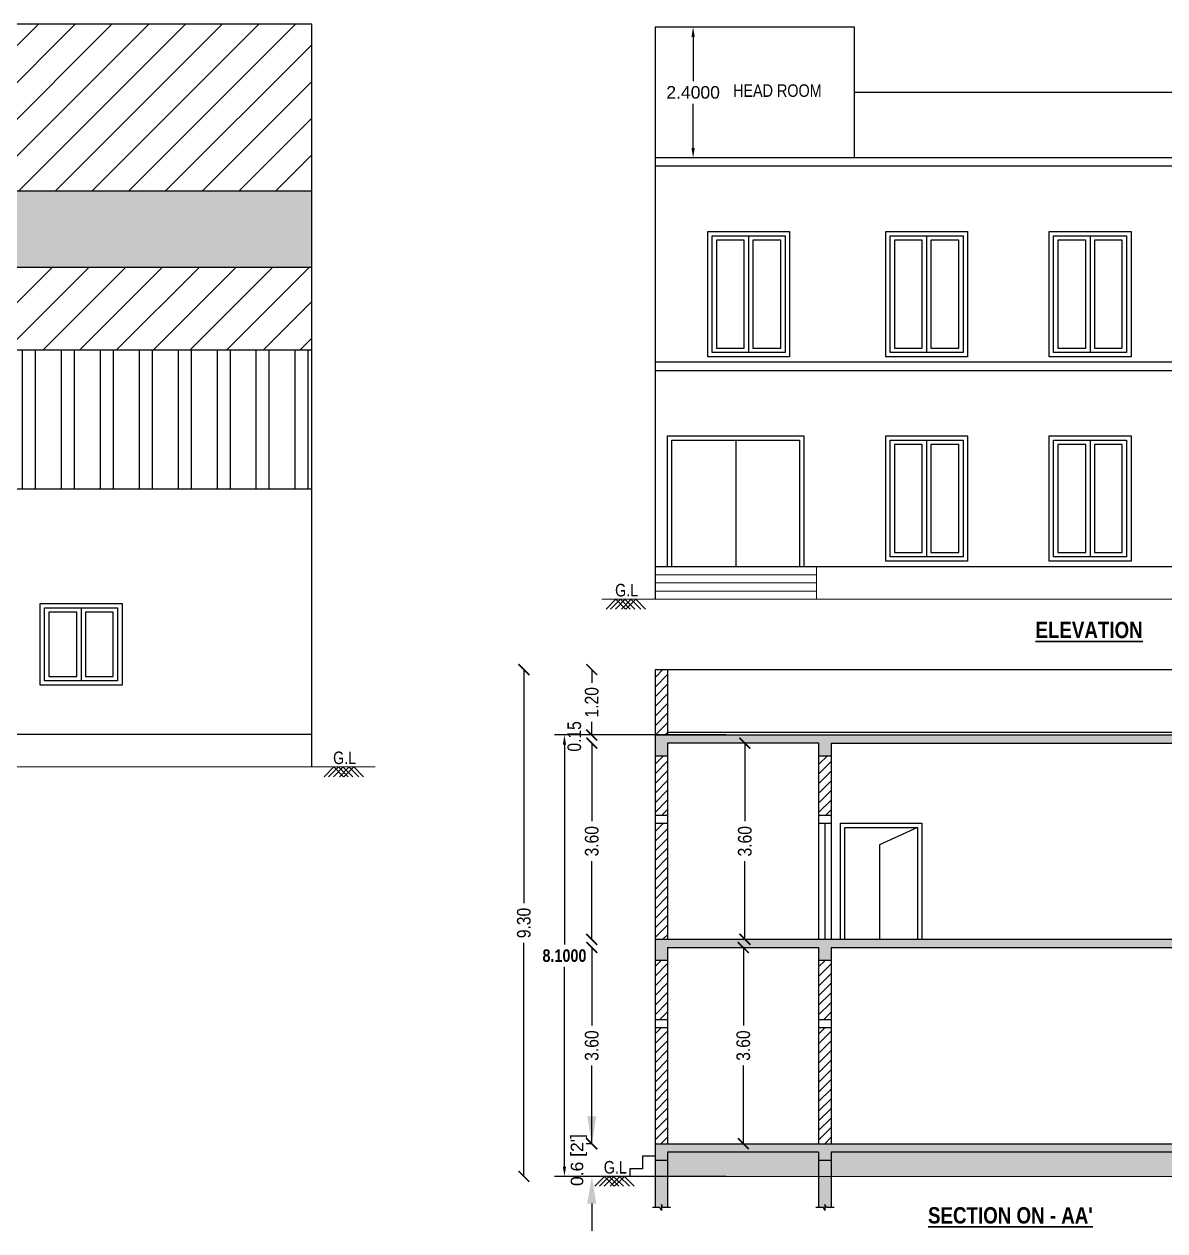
# Model space of a CAD drawing. Header units: metres. Extents: x -488 to 4759, y 38 to 2071.
# Drawn here: x 3002.61 to 3023.53, y 112 to 134.14 of the extents above; entities that cross this region are included whole.
import ezdxf

# ---------------------------------------------------------------- set-up
doc = ezdxf.new("R2010")
doc.units = ezdxf.units.M
doc.header["$MEASUREMENT"] = 0
doc.linetypes.add('DOT2', pattern=[0.125, 0, -0.125])
doc.layers.add('0 @ 1', color=7, linetype='Continuous')
doc.styles.add('2', font='swissc.ttf', dxfattribs={"height": 0.23})
doc.styles.add('CODE', font='swissc.ttf', dxfattribs={"height": 0.25})
doc.styles.get("Standard").update_dxf_attribs({"font": 'arial.ttf', "height": 0.23})
doc.dimstyles.new('OUTER', dxfattribs={"dimscale": 0, "dimtxt": 0.3, "dimasz": 0.18, "dimexe": 0.18, "dimexo": 0.0625, "dimgap": 0.09, "dimtad": 0, "dimzin": 0, "dimdsep": 46, "dimtxsty": 'CODE', "dimcen": 0.09, "dimse1": 1, "dimse2": 1, "dimclrd": 8, "dimclrt": 1, "dimadec": 0, "dimazin": 0, "dimtfac": 1, "dimtofl": 0, "dimtmove": 0, "dimatfit": 3, "dimfxl": 0, "dimtolj": 1, "dimtzin": 0, "dimarcsym": 0})
doc.dimstyles.new('STANDARD$0', dxfattribs={"dimtxt": 0.23, "dimasz": 3, "dimexe": 3, "dimexo": 1, "dimgap": 1.5, "dimtad": 1, "dimdec": 1, "dimzin": 1, "dimdsep": 46, "dimlunit": 4, "dimtxsty": 'Standard', "dimblk": 'OBLIQUE', "dimcen": 0.09375, "dimdle": 1, "dimclrd": 8, "dimclre": 8, "dimclrt": 7, "dimadec": 1, "dimazin": 0, "dimtfac": 1, "dimtdec": 1, "dimtix": 1, "dimtmove": 2, "dimatfit": 3, "dimldrblk": 'ARCHTICK', "dimfxl": 0, "dimfrac": 2, "dimtolj": 1, "dimtzin": 0, "dimarcsym": 0})
pattern_1 = [(50, (-12768.91424, -2091.20928), (0.2151780548, -0.0188256405), [0.0225, -0.2475]), (355, (-12768.91424, -2091.20928), (-0.0416254, 0.22565764), [0.018, -0.198]), (100.4514445, (-12768.8963, -2091.21085), (0.173552654, 0.2068319973), [0.0191220576, -0.2103426336]), (46.1842, (-12768.91424, -2091.14928), (0.320172399, -0.0496557842), [0.03375, -0.37125]), (96.6356355, (-12768.88755, -2091.15342), (0.280398584, 0.29223558), [0.0286831026, -0.315514128]), (351.184164, (-12768.91424, -2091.1493), (0.2803985835, 0.29223558), [0.027, -0.297]), (21, (-12768.88424, -2091.16428), (0.1790721156, -0.1207856672), [0.0225, -0.2475]), (326, (-12768.88424, -2091.16428), (0.0729945996, 0.2175450135), [0.018, -0.198]), (71.4514447, (-12768.86931, -2091.17435), (0.252066713, 0.0967593458), [0.019122057, -0.2103426336]), (37.5, (-12768.914235, -2091.209284), (0.0036479566, 0.09986815615), [0, -0.1956, 0, -0.201, 0, -0.19875]), (7.5, (-12768.91424, -2091.20928), (0.0789208612, 0.1183235136), [0, -0.1146, 0, -0.1911, 0, -0.07575]), (327.5, (-12768.981135, -2091.209284), (0.16014673085, -0.00676646152), [0, -0.075, 0, -0.234, 0, -0.3105]), (317.5, (-12769.01114, -2091.20928), (0.1749558508, 0.0300314947), [0, -0.0975, 0, -0.1554, 0, -0.2205])]
pattern_2 = [(50, (-12988.37357, -2128.3479), (0.2151780548, -0.0188256405), [0.0225, -0.2475]), (355, (-12988.37357, -2128.3479), (-0.0416254, 0.22565764), [0.018, -0.198]), (100.4514445, (-12988.35564, -2128.34947), (0.173552654, 0.2068319973), [0.0191220576, -0.2103426336]), (46.1842, (-12988.37357, -2128.2879), (0.320172399, -0.0496557842), [0.03375, -0.37125]), (96.6356355, (-12988.3469, -2128.29204), (0.280398584, 0.29223558), [0.0286831026, -0.315514128]), (351.184164, (-12988.37357, -2128.2879), (0.2803985835, 0.29223558), [0.027, -0.297]), (21, (-12988.34357, -2128.3029), (0.1790721156, -0.1207856672), [0.0225, -0.2475]), (326, (-12988.34357, -2128.3029), (0.0729945996, 0.2175450135), [0.018, -0.198]), (71.4514447, (-12988.32865, -2128.31297), (0.252066713, 0.0967593458), [0.019122057, -0.2103426336]), (37.5, (-12988.37357, -2128.3479), (0.0036479566, 0.09986815615), [0, -0.1956, 0, -0.201, 0, -0.19875]), (7.5, (-12988.37357, -2128.3479), (0.0789208612, 0.1183235136), [0, -0.1146, 0, -0.1911, 0, -0.07575]), (327.5, (-12988.44047, -2128.3479), (0.16014673085, -0.00676646152), [0, -0.075, 0, -0.234, 0, -0.3105]), (317.5, (-12988.47047, -2128.3479), (0.1749558508, 0.0300314947), [0, -0.0975, 0, -0.1554, 0, -0.2205])]

# ---------------------------------------------------------------- blocks, each defined once
blk = doc.blocks.new('_ArchTick')
at = {"const_width": 0.15}
blk.add_lwpolyline([(-0.5, -0.5), (0.5, 0.5)], dxfattribs=at)
blk = doc.blocks.new('*D332')
at = {"color": 0, "lineweight": -2}
for p, q in [((3013.02, 117.198), (3013.02, 115.764)), ((3013.02, 113.598), (3013.02, 115.033))]:
    blk.add_line(p, q, dxfattribs=at)
at = {"layer": 'Defpoints', "color": 0, "lineweight": -2}
for p in [(3013.02, 117.198), (3014.411, 117.198), (3014.181, 113.598)]:
    blk.add_point(p, dxfattribs=at)
at = {"color": 0, "lineweight": -2, "xscale": 0.2, "yscale": 0.2, "zscale": 0.2}
for p, rotation in [((3013.02, 117.198), 90), ((3013.02, 113.598), 270)]:
    blk.add_blockref('_ArchTick', p, dxfattribs=dict(at, rotation=rotation))
at = {"color": 0, "lineweight": -2, "insert": (3013.02, 115.398), "char_height": 0.25, "attachment_point": 5, "rotation": 90, "style": 'CODE'}
blk.add_mtext('\\A1;3.60', dxfattribs=at)
blk = doc.blocks.new('*D198')
at = {"color": 4, "lineweight": -2, "ltscale": 400}
for p, q in [((3013.02, 114.098), (3013.02, 114.598)), ((3013.02, 112.498), (3013.02, 111.998))]:
    blk.add_line(p, q, dxfattribs=at)
at = {"color": 0, "linetype": 'DOT2', "lineweight": -2, "ltscale": 400}
for p, q in [((3013.02, 113.598), (3012.84, 113.598)), ((3013.02, 112.998), (3012.84, 112.998))]:
    blk.add_line(p, q, dxfattribs=at)
at = {"color": 4, "lineweight": -2, "ltscale": 400}
for points in [[(3012.937, 114.098), (3013.103, 114.098), (3013.02, 113.598)], [(3012.937, 112.498), (3013.103, 112.498), (3013.02, 112.998)]]:
    blk.add_solid(points, dxfattribs=at)
at = {"layer": 'Defpoints', "color": 0, "lineweight": -2, "ltscale": 400}
for p in [(3014.314, 113.598), (3013.02, 112.998), (3014.314, 112.998)]:
    blk.add_point(p, dxfattribs=at)
at = {"color": 1, "lineweight": 0, "ltscale": 400, "insert": (3012.783, 113.298), "char_height": 0.23, "attachment_point": 5, "rotation": 90}
blk.add_mtext("0.6 [2']", dxfattribs=at)
blk = doc.blocks.new('*D236')
at = {"color": 0, "lineweight": -2}
for p, q in [((3013.02, 120.948), (3013.02, 119.514)), ((3013.02, 117.348), (3013.02, 118.783))]:
    blk.add_line(p, q, dxfattribs=at)
at = {"layer": 'Defpoints', "color": 0, "lineweight": -2}
for p in [(3015.421, 120.948), (3013.02, 117.348), (3015.421, 117.348)]:
    blk.add_point(p, dxfattribs=at)
at = {"color": 0, "lineweight": -2, "xscale": 0.2, "yscale": 0.2, "zscale": 0.2}
for p, rotation in [((3013.02, 120.948), 90), ((3013.02, 117.348), 270)]:
    blk.add_blockref('_ArchTick', p, dxfattribs=dict(at, rotation=rotation))
at = {"color": 0, "lineweight": -2, "insert": (3013.02, 119.148), "char_height": 0.25, "attachment_point": 5, "rotation": 90, "style": 'CODE'}
blk.add_mtext('\\A1;3.60', dxfattribs=at)
blk = doc.blocks.new('*D235')
at = {"color": 0, "lineweight": -2}
for p, q in [((3013.02, 121.098), (3013.02, 121.298)), ((3013.02, 120.948), (3013.02, 120.748))]:
    blk.add_line(p, q, dxfattribs=at)
at = {"layer": 'Defpoints', "color": 0, "lineweight": -2}
for p in [(3013.02, 121.098), (3014.411, 121.098), (3014.411, 120.948)]:
    blk.add_point(p, dxfattribs=at)
at = {"color": 0, "lineweight": -2, "xscale": 0.2, "yscale": 0.2, "zscale": 0.2}
for p, rotation in [((3013.02, 121.098), 270), ((3013.02, 120.948), 90)]:
    blk.add_blockref('_ArchTick', p, dxfattribs=dict(at, rotation=rotation))
at = {"color": 0, "lineweight": -2, "insert": (3012.7, 121.072), "char_height": 0.25, "attachment_point": 5, "rotation": 90, "style": 'CODE'}
blk.add_mtext('\\A1;0.15', dxfattribs=at)
blk = doc.blocks.new('*D234')
at = {"color": 0, "lineweight": -2}
for p, q in [((3013.02, 122.298), (3013.02, 122.058)), ((3013.02, 121.098), (3013.02, 121.339))]:
    blk.add_line(p, q, dxfattribs=at)
at = {"layer": 'Defpoints', "color": 0, "lineweight": -2}
for p in [(3013.02, 122.298), (3014.181, 122.298), (3014.181, 121.098)]:
    blk.add_point(p, dxfattribs=at)
at = {"color": 0, "lineweight": -2, "xscale": 0.2, "yscale": 0.2, "zscale": 0.2}
for p, rotation in [((3013.02, 122.298), 90), ((3013.02, 121.098), 270)]:
    blk.add_blockref('_ArchTick', p, dxfattribs=dict(at, rotation=rotation))
at = {"color": 0, "lineweight": -2, "insert": (3013.02, 121.698), "char_height": 0.25, "attachment_point": 5, "rotation": 90, "style": 'CODE'}
blk.add_mtext('\\A1;1.20', dxfattribs=at)
blk = doc.blocks.new('*D203')
at = {"color": 0, "lineweight": -2}
for p, q in [((3015.476, 121.098), (3012.339, 121.098)), ((3012.519, 120.918), (3012.519, 117.256)), ((3012.519, 113.178), (3012.519, 116.841)), ((3015.476, 112.998), (3012.339, 112.998))]:
    blk.add_line(p, q, dxfattribs=at)
for points in [[(3012.489, 120.918), (3012.549, 120.918), (3012.519, 121.098)], [(3012.489, 113.178), (3012.549, 113.178), (3012.519, 112.998)]]:
    blk.add_solid(points, dxfattribs=at)
at = {"layer": 'Defpoints', "color": 0, "lineweight": -2}
for p in [(3015.538, 121.098), (3012.519, 112.998), (3015.538, 112.998)]:
    blk.add_point(p, dxfattribs=at)
at = {"color": 0, "lineweight": 0, "insert": (3012.519, 117.048), "char_height": 0.23, "attachment_point": 5}
blk.add_mtext('\\A1;{\\fSwis721 Cn BT|b1|i0|c0|p34;8.1000}', dxfattribs=at)
blk = doc.blocks.new('*D233')
at = {"color": 0, "lineweight": -2}
for p, q in [((3011.775, 122.298), (3011.775, 118.014)), ((3011.775, 112.998), (3011.775, 117.283))]:
    blk.add_line(p, q, dxfattribs=at)
at = {"layer": 'Defpoints', "color": 0, "lineweight": -2}
for p in [(3015.283, 122.298), (3011.775, 112.998), (3015.283, 112.998)]:
    blk.add_point(p, dxfattribs=at)
at = {"color": 0, "lineweight": -2, "xscale": 0.2, "yscale": 0.2, "zscale": 0.2}
for p, rotation in [((3011.775, 122.298), 90), ((3011.775, 112.998), 270)]:
    blk.add_blockref('_ArchTick', p, dxfattribs=dict(at, rotation=rotation))
at = {"color": 0, "lineweight": -2, "insert": (3011.775, 117.648), "char_height": 0.25, "attachment_point": 5, "rotation": 90, "style": 'CODE'}
blk.add_mtext('\\A1;9.30', dxfattribs=at)
blk = doc.blocks.new('*D204')
at = {"color": 0, "linetype": 'Continuous', "lineweight": -2}
for p, q in [((3014.853, 134.089), (3014.699, 134.089)), ((3014.879, 133.909), (3014.879, 133.096)), ((3014.879, 131.869), (3014.879, 132.681)), ((3014.853, 131.689), (3014.699, 131.689))]:
    blk.add_line(p, q, dxfattribs=at)
for points in [[(3014.849, 133.909), (3014.909, 133.909), (3014.879, 134.089)], [(3014.849, 131.869), (3014.909, 131.869), (3014.879, 131.689)]]:
    blk.add_solid(points, dxfattribs=at)
at = {"layer": 'Defpoints', "color": 0, "linetype": 'Continuous', "lineweight": -2}
for p in [(3014.916, 134.089), (3014.879, 131.689), (3014.916, 131.689)]:
    blk.add_point(p, dxfattribs=at)
at = {"color": 0, "linetype": 'Continuous', "insert": (3014.879, 132.889), "char_height": 0.23, "attachment_point": 5}
blk.add_mtext('\\A1;2.4000', dxfattribs=at)
blk = doc.blocks.new('*D227')
at = {"color": 0, "lineweight": -2}
for p, q in [((3015.8, 117.198), (3015.8, 115.764)), ((3015.8, 113.598), (3015.8, 115.033))]:
    blk.add_line(p, q, dxfattribs=at)
at = {"layer": 'Defpoints', "color": 0, "lineweight": -2}
for p in [(3015.796, 117.198), (3015.796, 113.598), (3015.8, 113.598)]:
    blk.add_point(p, dxfattribs=at)
at = {"color": 0, "lineweight": -2, "xscale": 0.2, "yscale": 0.2, "zscale": 0.2}
for p, rotation in [((3015.8, 117.198), 90), ((3015.8, 113.598), 270)]:
    blk.add_blockref('_ArchTick', p, dxfattribs=dict(at, rotation=rotation))
at = {"color": 0, "insert": (3015.8, 115.398), "char_height": 0.25, "attachment_point": 5, "rotation": 90, "style": 'CODE'}
blk.add_mtext('\\A1;3.60', dxfattribs=at)
blk = doc.blocks.new('*D226')
at = {"color": 0, "lineweight": -2}
for p, q in [((3015.828, 120.948), (3015.828, 119.514)), ((3015.828, 117.348), (3015.828, 118.783))]:
    blk.add_line(p, q, dxfattribs=at)
at = {"layer": 'Defpoints', "color": 0, "lineweight": -2}
for p in [(3015.8, 120.948), (3015.8, 117.348), (3015.828, 117.348)]:
    blk.add_point(p, dxfattribs=at)
at = {"color": 0, "lineweight": -2, "xscale": 0.2, "yscale": 0.2, "zscale": 0.2}
for p, rotation in [((3015.828, 120.948), 90), ((3015.828, 117.348), 270)]:
    blk.add_blockref('_ArchTick', p, dxfattribs=dict(at, rotation=rotation))
at = {"color": 0, "lineweight": -2, "insert": (3015.828, 119.148), "char_height": 0.25, "attachment_point": 5, "rotation": 90, "style": 'CODE'}
blk.add_mtext('\\A1;3.60', dxfattribs=at)

msp = doc.modelspace()

# ---------------------------------------------------------------- hatches: boundary and pattern name
h = msp.add_hatch()
h.set_pattern_fill('ANSI31', color=256, scale=0.15)
h.set_pattern_definition([(45, (2585.78447, 94.89846), (-0.3367596, 0.3367596), [])])
h.paths.add_polyline_path([(3007.88391, 129.6778), (2934.23531, 129.6778), (2934.23531, 128.16002), (3007.88391, 128.16002)])
h.paths.add_polyline_path([(2934.23531, 134.14269), (2934.23531, 131.07982), (3007.88391, 131.07982), (3007.88391, 134.14269)])
h = msp.add_hatch()
h.set_pattern_fill('HEX', color=256, scale=0.1)
h.set_pattern_definition([(0, (3113.4259, 99.36637), (0, 0.5499261), [0.3175, -0.635]), (120, (3113.4259, 99.36637), (-0.47625, -0.274963), [0.3175, -0.635]), (60, (3113.7434, 99.36637), (-0.47625, 0.274963), [0.3175, -0.635])])
h.paths.add_polyline_path([(2934.23531, 131.07982), (3007.88391, 131.07982), (3007.88391, 129.6778), (2934.23531, 129.6778)])
h = msp.add_hatch()
h.set_pattern_fill('ANSI32', color=256, scale=0.075, angle=45)
h.set_pattern_definition([(90, (3113.30866, 99.4124), (-0.714375, 1e-16), []), (90, (3113.5468, 99.6505), (-0.714375, 1e-16), [])])
h.paths.add_polyline_path([(2934.23531, 128.16002), (2957.94391, 128.16002), (2957.94391, 125.61182), (2934.23531, 125.61182)])
h.paths.add_polyline_path([(2963.94391, 128.16002), (3007.88391, 128.16002), (3007.88391, 125.61182), (2963.94391, 125.61182)])
at = {"lineweight": -2}
h = msp.add_hatch(dxfattribs=at)
h.set_pattern_fill('ANSI31', color=256)
h.set_pattern_definition([(45, (-12768.91424, -2091.20928), (-0.0883883476, 0.0883883476), [])])
h.paths.add_polyline_path([(3014.41063, 119.47846), (3014.18063, 119.47846), (3014.18063, 117.34846), (3014.41063, 117.34846)])
h.paths.add_polyline_path([(3014.41063, 120.71846), (3014.18063, 120.71846), (3014.18063, 119.62846), (3014.41063, 119.62846)])
h.paths.add_polyline_path([(3014.41063, 122.29846), (3014.18063, 122.29846), (3014.18063, 121.09846), (3014.41063, 121.09846)])
h.paths.add_polyline_path([(3017.41063, 120.71846), (3017.18063, 120.71846), (3017.18063, 119.62846), (3017.41063, 119.62846)])
h.paths.add_polyline_path([(3026.64063, 120.71846), (3026.41062, 120.71846), (3026.41062, 119.62846), (3026.556, 119.62846), (3026.64063, 119.90646)])
h.paths.add_polyline_path([(3026.64063, 119.47846), (3026.41063, 119.47846), (3026.41062, 117.47863), (3026.64063, 117.66788)])
h.paths.add_polyline_path([(3026.64063, 117.66788), (3026.41062, 117.47863), (3026.41062, 117.34846), (3026.64063, 117.34846)])
h.paths.add_polyline_path([(3026.64063, 122.29846), (3026.41062, 122.29846), (3026.41062, 121.23871), (3026.64063, 121.42796)])
h.paths.add_polyline_path([(3026.64063, 121.42796), (3026.41062, 121.23871), (3026.41062, 121.09846), (3026.64063, 121.09846)])
h.paths.add_polyline_path([(3014.41063, 115.72846), (3014.18063, 115.72846), (3014.18063, 113.59846), (3014.41063, 113.59846)])
h.paths.add_polyline_path([(3014.41063, 116.96846), (3014.18063, 116.96846), (3014.18063, 115.87846), (3014.41063, 115.87846)])
h.paths.add_polyline_path([(3017.41063, 116.96846), (3017.18063, 116.96846), (3017.18063, 115.87846), (3017.41063, 115.87846)])
h.paths.add_polyline_path([(3017.41063, 115.72846), (3017.18063, 115.72846), (3017.18063, 113.59846), (3017.41063, 113.59846)])
h.paths.add_polyline_path([(3026.64063, 116.96846), (3026.41063, 116.96846), (3026.41063, 115.87846), (3026.52694, 115.87846), (3026.64063, 116.25192)])
h.paths.add_polyline_path([(3026.64063, 115.72846), (3026.41063, 115.72846), (3026.41063, 114.00229), (3026.64063, 114.37117)])
h.paths.add_polyline_path([(3026.64063, 114.37117), (3026.41063, 114.00229), (3026.41063, 113.59846), (3026.46822, 113.59846), (3026.64063, 113.77594)])
h.paths.add_polyline_path([(3026.64063, 113.77594), (3026.46822, 113.59846), (3026.64063, 113.59846)], flags=17)
h = msp.add_hatch(dxfattribs=at)
h.set_pattern_fill('AR-CONC', color=256, scale=0.03)
h.set_pattern_definition(pattern_1)
h.paths.add_polyline_path([(3014.41063, 120.94846), (3017.18063, 120.94846), (3017.18063, 120.71846), (3017.41063, 120.71846), (3017.41063, 120.94846), (3026.41062, 120.94846), (3026.41062, 120.71846), (3026.64063, 120.71846), (3026.64063, 121.09846), (3014.18063, 121.09846), (3014.18063, 120.71846), (3014.41063, 120.71846)])
h = msp.add_hatch(dxfattribs=at)
h.set_pattern_fill('AR-CONC', color=256, scale=0.03)
h.set_pattern_definition(pattern_1)
h.paths.add_polyline_path([(3026.64063, 117.34846), (3014.18063, 117.34846), (3014.18063, 117.19846), (3014.18063, 116.96846), (3014.41063, 116.96846), (3014.41063, 117.19846), (3017.18063, 117.19846), (3017.18063, 116.96846), (3017.41063, 116.96846), (3017.41063, 117.19846), (3026.41063, 117.19846), (3026.41063, 116.96846), (3026.64063, 116.96846), (3026.64063, 117.19846)])
h.paths.add_polyline_path([(3026.46822, 113.59846), (3017.18063, 113.59846), (3014.18063, 113.59846), (3014.18063, 113.36846), (3014.18063, 113.29846), (3014.41063, 113.29846), (3014.41063, 113.44846), (3017.18063, 113.44846), (3017.18063, 113.29846), (3017.41063, 113.29846), (3017.41063, 113.44846), (3026.32252, 113.44846)])
h = msp.add_hatch(dxfattribs=at)
h.set_pattern_fill('AR-SAND', color=256, scale=0.004)
h.set_pattern_definition([(37.5, (2994.98983, 23.5083), (-0.00640013, 0.1957653), [0, -0.154432, 0, -0.17272, 0, -0.1651]), (7.5, (2994.98983, 23.5083), (0.1798093, 0.28673004), [0, -0.083312, 0, -0.139192, 0, -0.05334]), (327.5, (2994.86486, 23.5083), (0.31639695, 0.00057487), [0, -0.0508, 0, -0.18288, 0, -0.23876]), (317.5, (2994.86486, 23.5083), (0.3054226, 0.0891717), [0, -0.0254, 0, -0.119888, 0, -0.13716])])
h.paths.add_polyline_path([(3017.18063, 112.99846), (3017.18063, 113.44846), (3014.40923, 113.44846), (3014.40923, 112.99846)])
h.paths.add_polyline_path([(3017.41063, 113.44846), (3017.41063, 112.99846), (3026.41063, 112.99846), (3026.41063, 113.44846)])
h = msp.add_hatch(dxfattribs=at)
h.set_pattern_fill('AR-CONC', color=256, scale=0.03)
h.set_pattern_definition(pattern_2)
h.paths.add_polyline_path([(3014.41063, 113.29846), (3014.18063, 113.29846), (3014.18063, 112.99846), (3014.41063, 112.99846)])
h.paths.add_polyline_path([(3017.41063, 113.29846), (3017.18063, 113.29846), (3017.18063, 112.99846), (3017.41063, 112.99846)])
h.paths.add_polyline_path([(3026.64063, 113.29846), (3026.41063, 113.29846), (3026.41063, 112.99846), (3026.64063, 112.99846)])
h = msp.add_hatch(dxfattribs=at)
h.set_pattern_fill('AR-CONC', color=256, scale=0.03)
h.set_pattern_definition(pattern_2)
h.paths.add_polyline_path([(3014.41063, 112.99846), (3014.18063, 112.99846), (3014.18063, 112.42615), (3014.29721, 112.42615), (3014.29721, 112.48234), (3014.32468, 112.42615), (3014.41063, 112.42615)])
h.paths.add_polyline_path([(3017.41063, 112.99846), (3017.18063, 112.99846), (3017.18063, 112.42615), (3017.29721, 112.42615), (3017.29721, 112.48234), (3017.32468, 112.42615), (3017.41063, 112.42615)])
h.paths.add_polyline_path([(3026.64063, 112.99846), (3026.41063, 112.99846), (3026.41063, 112.42615), (3026.52721, 112.42615), (3026.52721, 112.48234), (3026.55468, 112.42615), (3026.64063, 112.42615)])

# ---------------------------------------------------------------- linework, layer by layer
for p, q in [((3007.88391, 134.14269), (2934.23531, 134.14269)), ((3007.88391, 131.07982), (3007.88391, 134.14269)), ((3014.18054, 134.08869), (3014.18054, 123.58869)), ((3007.88391, 131.07982), (2934.23531, 131.07982)), ((3007.88391, 129.6778), (3007.88391, 131.07982)), ((3015.896, 130.25869), (3015.896, 128.11869)), ((3019.16054, 130.25869), (3019.16054, 128.11869)), ((3022.16054, 130.25869), (3022.16054, 128.11869)), ((3007.88391, 129.6778), (2934.23531, 129.6778)), ((3007.88391, 128.16002), (3007.88391, 129.6778)), ((3007.88391, 128.16002), (2934.23531, 128.16002)), ((3007.88391, 128.16002), (2934.23531, 128.16002)), ((3007.88391, 125.61182), (3007.88391, 128.16002)), ((3014.18054, 127.78687), (3029.87054, 127.78687)), ((3015.65984, 126.50869), (3015.65984, 124.18869)), ((3019.16054, 126.50869), (3019.16054, 124.36869)), ((3022.16054, 126.50869), (3022.16054, 124.36869)), ((3007.88391, 125.61182), (2963.94391, 125.61182)), ((3007.88391, 120.51182), (3007.88391, 125.61182)), ((3003.65391, 123.43182), (3003.65391, 122.09182)), ((3014.18063, 122.29846), (3014.18063, 117.34846)), ((3014.41063, 122.29846), (3014.41063, 121.09846)), ((2934.23531, 121.11182), (3007.88391, 121.11182)), ((3014.18063, 121.09846), (3014.18063, 117.34846)), ((3014.41063, 120.94846), (3014.41063, 117.34846)), ((3017.18063, 120.94846), (3017.18063, 117.34846)), ((3017.41063, 120.94846), (3017.41063, 117.34846)), ((3014.18063, 117.19846), (3014.18063, 112.42615)), ((3014.18063, 117.19846), (3014.18063, 112.42615)), ((3014.41063, 117.19846), (3014.41063, 113.59846)), ((3017.18063, 117.19846), (3017.18063, 113.59846)), ((3017.41063, 117.19846), (3017.41063, 113.59846)), ((3014.41063, 113.44846), (3014.41063, 112.42615)), ((3017.18063, 113.44846), (3017.18063, 112.42615)), ((3017.41063, 113.44846), (3017.41063, 112.42615))]:
    msp.add_line(p, q)
for p, q in [((3017.84063, 134.08869), (3014.18054, 134.08869)), ((3017.84063, 131.68869), (3017.84063, 134.08869)), ((3029.87054, 132.88869), (3017.84063, 132.88869)), ((3029.87054, 131.68869), (3014.18054, 131.68869)), ((3029.87054, 131.53869), (3014.18054, 131.53869)), ((3029.87054, 127.93869), (3014.18054, 127.93869)), ((3014.18054, 124.18869), (3029.87054, 124.18869)), ((3014.18063, 122.29846), (3026.64063, 122.29846)), ((3014.41063, 121.15127), (3026.41062, 121.15127)), ((3014.18063, 121.09846), (3026.64063, 121.09846)), ((3017.18063, 120.94846), (3014.41063, 120.94846)), ((3017.41063, 120.94846), (3026.41063, 120.94846)), ((3014.18063, 120.71846), (3014.41063, 120.71846)), ((3017.18063, 120.71846), (3017.41063, 120.71846)), ((3014.18063, 119.62846), (3014.41063, 119.62846)), ((3017.18063, 119.62846), (3017.41063, 119.62846)), ((3017.18063, 119.62846), (3017.41063, 119.62846)), ((3014.18063, 119.47846), (3014.41063, 119.47846)), ((3017.18063, 119.47846), (3017.41063, 119.47846)), ((3017.18063, 119.47846), (3017.41063, 119.47846)), ((3017.29563, 119.47846), (3017.29563, 117.34846)), ((3018.99678, 119.39846), (3018.29605, 119.08306)), ((3018.29605, 119.08306), (3018.29605, 117.34846)), ((3014.18063, 117.34846), (3026.64063, 117.34846)), ((3014.18063, 117.34846), (3014.18063, 117.19846)), ((3014.41063, 117.19846), (3017.18063, 117.19846)), ((3017.41063, 117.19846), (3026.41063, 117.19846)), ((3014.18063, 116.96846), (3014.41063, 116.96846)), ((3017.18063, 116.96846), (3017.41063, 116.96846)), ((3014.18063, 115.87846), (3014.41063, 115.87846)), ((3017.18063, 115.87846), (3017.41063, 115.87846)), ((3014.18063, 115.72846), (3014.41063, 115.72846)), ((3017.18063, 115.72846), (3017.41063, 115.72846)), ((3014.18063, 113.59846), (3017.18063, 113.59846)), ((3014.18063, 113.59846), (3014.18063, 113.36846)), ((3014.41063, 113.44846), (3017.18063, 113.44846)), ((3017.18063, 113.59846), (3026.64063, 113.59846)), ((3017.41063, 113.44846), (3026.41203, 113.44846)), ((3014.18063, 113.36846), (3013.95063, 113.36846)), ((3013.95063, 113.36846), (3013.95063, 113.13846)), ((3014.18063, 113.29846), (3014.41063, 113.29846)), ((3017.18063, 113.29846), (3017.41063, 113.29846)), ((3013.95063, 113.13846), (3013.72063, 113.13846)), ((3013.72063, 113.13846), (3013.72063, 112.99846))]:
    msp.add_line(p, q, dxfattribs=at)
at = {"lineweight": 13}
for p, q in [((3014.18054, 124.18869), (3017.13914, 124.18869)), ((3014.18054, 124.03869), (3017.13914, 124.03869)), ((3017.13914, 124.18869), (3017.13914, 123.58869)), ((3014.18054, 123.88869), (3017.13914, 123.88869)), ((3014.18054, 123.73869), (3017.13914, 123.73869))]:
    msp.add_line(p, q, dxfattribs=at)
at = {"lineweight": 9}
for p, q in [((3013.20402, 123.58869), (3031.26391, 123.58869)), ((2933.03531, 120.51182), (3009.04451, 120.51182)), ((3013.1065, 112.99846), (3027.85398, 112.99846))]:
    msp.add_line(p, q, dxfattribs=at)
at = {"lineweight": 30, "ltscale": 0.8}
for p, q in [((3013.462, 123.58869, 0.16795), (3013.28292, 123.40886, 0.16795)), ((3013.54531, 123.58869, 0.16795), (3013.36624, 123.40886, 0.16795)), ((3013.6321, 123.58869, 0.16795), (3013.45302, 123.40886, 0.16795)), ((3013.45853, 123.58869, 0.16795), (3013.6376, 123.40886, 0.16795)), ((3013.54531, 123.58869, 0.16795), (3013.72439, 123.40886, 0.16795)), ((3013.74223, 123.58869, 0.16795), (3013.56316, 123.40886, 0.16795)), ((3013.62863, 123.58869, 0.16795), (3013.8077, 123.40886, 0.16795)), ((3013.82555, 123.58869, 0.16795), (3013.64647, 123.40886, 0.16795)), ((3013.73876, 123.58869, 0.16795), (3013.91784, 123.40886, 0.16795)), ((3013.82555, 123.58869, 0.16795), (3014.00462, 123.40886, 0.16795)), ((3008.28976, 120.51182, 0.16795), (3008.11069, 120.33199, 0.16795)), ((3008.37308, 120.51182, 0.16795), (3008.194, 120.33199, 0.16795)), ((3008.45986, 120.51182, 0.16795), (3008.28079, 120.33199, 0.16795)), ((3008.28629, 120.51182, 0.16795), (3008.46536, 120.33199, 0.16795)), ((3008.37308, 120.51182, 0.16795), (3008.55215, 120.33199, 0.16795)), ((3008.57, 120.51182, 0.16795), (3008.39092, 120.33199, 0.16795)), ((3008.45639, 120.51182, 0.16795), (3008.63546, 120.33199, 0.16795)), ((3008.65331, 120.51182, 0.16795), (3008.47424, 120.33199, 0.16795)), ((3008.56653, 120.51182, 0.16795), (3008.7456, 120.33199, 0.16795)), ((3008.65331, 120.51182, 0.16795), (3008.83239, 120.33199, 0.16795)), ((3013.25454, 112.99846, 0.16795), (3013.07547, 112.81862, 0.16795)), ((3013.33785, 112.99846, 0.16795), (3013.15878, 112.81862, 0.16795)), ((3013.42464, 112.99846, 0.16795), (3013.24557, 112.81862, 0.16795)), ((3013.25107, 112.99846, 0.16795), (3013.43014, 112.81862, 0.16795)), ((3013.33785, 112.99846, 0.16795), (3013.51693, 112.81862, 0.16795)), ((3013.53478, 112.99846, 0.16795), (3013.3557, 112.81862, 0.16795)), ((3013.42117, 112.99846, 0.16795), (3013.60024, 112.81862, 0.16795)), ((3013.61809, 112.99846, 0.16795), (3013.43902, 112.81862, 0.16795)), ((3013.5313, 112.99846, 0.16795), (3013.71038, 112.81862, 0.16795)), ((3013.61809, 112.99846, 0.16795), (3013.79716, 112.81862, 0.16795))]:
    msp.add_line(p, q, dxfattribs=at)
for points in [[(3015.146, 130.33869), (3016.646, 130.33869), (3016.646, 128.03869), (3015.146, 128.03869)], [(3015.226, 130.25869), (3016.566, 130.25869), (3016.566, 128.11869), (3015.226, 128.11869)], [(3018.41054, 130.33869), (3019.91054, 130.33869), (3019.91054, 128.03869), (3018.41054, 128.03869)], [(3018.49054, 130.25869), (3019.83054, 130.25869), (3019.83054, 128.11869), (3018.49054, 128.11869)], [(3021.41054, 130.33869), (3022.91054, 130.33869), (3022.91054, 128.03869), (3021.41054, 128.03869)], [(3021.49054, 130.25869), (3022.83054, 130.25869), (3022.83054, 128.11869), (3021.49054, 128.11869)], [(3015.816, 130.17869), (3015.306, 130.17869), (3015.306, 128.19869), (3015.816, 128.19869)], [(3016.486, 130.17869), (3015.976, 130.17869), (3015.976, 128.19869), (3016.486, 128.19869)], [(3019.08054, 130.17869), (3018.57054, 130.17869), (3018.57054, 128.19869), (3019.08054, 128.19869)], [(3019.75054, 130.17869), (3019.24054, 130.17869), (3019.24054, 128.19869), (3019.75054, 128.19869)], [(3022.08054, 130.17869), (3021.57054, 130.17869), (3021.57054, 128.19869), (3022.08054, 128.19869)], [(3022.75054, 130.17869), (3022.24054, 130.17869), (3022.24054, 128.19869), (3022.75054, 128.19869)], [(3018.41054, 126.58869), (3019.91054, 126.58869), (3019.91054, 124.28869), (3018.41054, 124.28869)], [(3018.49054, 126.50869), (3019.83054, 126.50869), (3019.83054, 124.36869), (3018.49054, 124.36869)], [(3021.41054, 126.58869), (3022.91054, 126.58869), (3022.91054, 124.28869), (3021.41054, 124.28869)], [(3021.49054, 126.50869), (3022.83054, 126.50869), (3022.83054, 124.36869), (3021.49054, 124.36869)], [(3019.08054, 126.42869), (3018.57054, 126.42869), (3018.57054, 124.44869), (3019.08054, 124.44869)], [(3019.75054, 126.42869), (3019.24054, 126.42869), (3019.24054, 124.44869), (3019.75054, 124.44869)], [(3022.08054, 126.42869), (3021.57054, 126.42869), (3021.57054, 124.44869), (3022.08054, 124.44869)], [(3022.75054, 126.42869), (3022.24054, 126.42869), (3022.24054, 124.44869), (3022.75054, 124.44869)], [(3002.90391, 123.51182), (3004.40391, 123.51182), (3004.40391, 122.01182), (3002.90391, 122.01182)], [(3002.98391, 123.43182), (3004.32391, 123.43182), (3004.32391, 122.09182), (3002.98391, 122.09182)], [(3003.57391, 123.35182), (3003.06391, 123.35182), (3003.06391, 122.17182), (3003.57391, 122.17182)], [(3004.24391, 123.35182), (3003.73391, 123.35182), (3003.73391, 122.17182), (3004.24391, 122.17182)]]:
    msp.add_lwpolyline(points, close=True)
for points in [[(3014.40914, 124.18869), (3014.40914, 126.58869), (3016.91054, 126.58869), (3016.91054, 124.18869)], [(3014.48914, 124.18869), (3014.48914, 126.50869), (3016.83054, 126.50869), (3016.83054, 124.18869)], [(3017.58098, 117.34846), (3017.581, 119.47846), (3019.07678, 119.47846), (3019.07677, 117.34846)], [(3017.66098, 117.34846), (3017.661, 119.39846), (3018.99678, 119.39846), (3018.99677, 117.34846)]]:
    msp.add_lwpolyline(points)
at = {"lineweight": -2}
for points in [[(3014.46278, 112.42615), (3014.32468, 112.42615), (3014.29721, 112.48234), (3014.29721, 112.36996), (3014.26852, 112.42615), (3014.13164, 112.42615)], [(3017.46278, 112.42615), (3017.32468, 112.42615), (3017.29721, 112.48234), (3017.29721, 112.36996), (3017.26852, 112.42615), (3017.13164, 112.42615)]]:
    msp.add_lwpolyline(points, dxfattribs=at)

# ---------------------------------------------------------------- texts
at = {"lineweight": 30, "ltscale": 0.25, "insert": (3015.61199, 133.0384), "char_height": 0.23, "width": 1.5854181, "attachment_point": 1, "style": '2'}
msp.add_mtext('{\\C7;HEAD ROOM}', dxfattribs=at)
at = {"lineweight": -2, "char_height": 0.23, "width": 0.3980792, "attachment_point": 1, "style": '2'}
for insert in [(3013.44715, 123.87094, 0.16795), (3008.27491, 120.79407, 0.16795), (3013.23969, 113.28071, 0.16795)]:
    msp.add_mtext('G.L', dxfattribs=dict(at, insert=insert))
at = {"lineweight": 30, "char_height": 0.3, "attachment_point": 1, "style": '2'}
for s, insert, width in [('{\\fSwis721 Cn BT|b1|i0|c0|p34;\\LELEVATION}', (3021.15781, 123.17605), 2.0705455), ("{\\fSwis721 Cn BT|b1|i0|c0|p34;\\LSECTION ON - AA'}", (3019.18724, 112.43322), 3.0005665)]:
    msp.add_mtext(s, dxfattribs=dict(at, insert=insert, width=width))

# ---------------------------------------------------------------- dimensions: what is measured, and where the dimension line sits
at = {"linetype": 'Continuous'}
dim = msp.add_linear_dim(base=(3014.87868, 131.68869), p1=(3014.91579, 134.08869), p2=(3014.91579, 131.68869), angle=90, dimstyle='STANDARD$0', override={"dimtxt": 1, "dimasz": 0.18, "dimexe": 0.18, "dimexo": 0.0625, "dimgap": 0.09, "dimtad": 0, "dimtih": 1, "dimtoh": 1, "dimdec": 4, "dimzin": 0, "dimlunit": 2, "dimpost": '', "dimcen": 0.09, "dimdle": 0, "dimclrd": 0, "dimclre": 0, "dimclrt": 0, "dimadec": 0, "dimtdec": 4, "dimtix": 0, "dimtofl": 0, "dimtmove": 0, "dimfrac": 0}, dxfattribs=at)
dim.commit()
dim.dimension.update_dxf_attribs({"geometry": '*D204', "text_midpoint": (3014.87868, 132.88869)})
at = {"lineweight": 0}
dim = msp.add_linear_dim(base=(3012.51912, 112.99846), p1=(3015.53842, 121.09846), p2=(3015.53842, 112.99846), angle=90, text='{\\fSwis721 Cn BT|b1|i0|c0|p34;<>}', dimstyle='STANDARD$0', override={"dimtxt": 1, "dimasz": 0.18, "dimexe": 0.18, "dimexo": 0.0625, "dimgap": 0.09, "dimtad": 0, "dimtih": 1, "dimtoh": 1, "dimdec": 4, "dimzin": 0, "dimlunit": 2, "dimpost": '', "dimcen": 0.09, "dimdle": 0, "dimclrd": 0, "dimclre": 0, "dimclrt": 0, "dimadec": 0, "dimtdec": 4, "dimtix": 0, "dimtofl": 0, "dimtmove": 0, "dimfrac": 0}, dxfattribs=at)
dim.commit()
dim.dimension.update_dxf_attribs({"geometry": '*D203', "text_midpoint": (3012.51912, 117.04846)})
at = {"lineweight": 0, "ltscale": 400}
dim = msp.add_linear_dim(base=(3013.02003, 112.99846), p1=(3014.31389, 113.59846), p2=(3014.31389, 112.99846), angle=90, dimstyle='STANDARD$0', override={"dimasz": 0.5, "dimexe": 0.18, "dimexo": 0.0625, "dimgap": 0.09, "dimdec": 2, "dimzin": 11, "dimlunit": 2, "dimpost": '', "dimcen": 2.5, "dimdle": 3, "dimclrd": 4, "dimclre": 0, "dimclrt": 1, "dimadec": 0, "dimtfac": 0.5, "dimtdec": 2, "dimtix": 0, "dimtofl": 0, "dimtmove": 0, "dimfxl": 0, "dimfxlon": 1, "dimfrac": 0, "dimtolj": 0, "dimtzin": 8, "dimarcsym": 1}, dxfattribs=at)
dim.commit()
dim.dimension.update_dxf_attribs({"geometry": '*D198', "text_midpoint": (3013.02003, 113.29846), "dimtype": 160})
at = {"layer": '0 @ 1', "lineweight": -2}
for base, p1, p2, override, picture, middle in [((3011.77508, 112.99846), (3015.28313, 122.29846), (3015.28313, 112.99846), {"dimscale": 1, "dimtxt": 0.25, "dimasz": 0.2, "dimblk": 'ArchTick', "dimclrd": 0, "dimclrt": 0, "dimtix": 0, "dimtofl": 0, "dimtmove": 0, "dimatfit": 3, "dimfxl": 10}, '*D233', (3011.77508, 117.64846)), ((3013.02003, 122.29846), (3014.18063, 121.09846), (3014.18063, 122.29846), {"dimscale": 1, "dimtxt": 0.25, "dimasz": 0.2, "dimblk": 'ArchTick', "dimclrd": 0, "dimclrt": 0, "dimtix": 0, "dimtofl": 0, "dimtmove": 0, "dimatfit": 3, "dimfxl": 10}, '*D234', (3013.02003, 121.69846)), ((3013.02003, 117.34846), (3015.42113, 120.94846), (3015.42113, 117.34846), {"dimscale": 1, "dimtxt": 0.25, "dimasz": 0.2, "dimblk": 'ArchTick', "dimclrd": 0, "dimclrt": 0, "dimtix": 0, "dimtofl": 0, "dimtmove": 0, "dimatfit": 3, "dimfxl": 10}, '*D236', (3013.02003, 119.14846)), ((3015.82835, 117.34846), (3015.80027, 120.94846), (3015.80027, 117.34846), {"dimscale": 1, "dimtxt": 0.25, "dimasz": 0.2, "dimblk": 'ArchTick', "dimclrd": 0, "dimclrt": 0, "dimtix": 0, "dimtofl": 0, "dimtmove": 0, "dimatfit": 3, "dimfxl": 0}, '*D226', (3015.82835, 119.14846)), ((3013.02003, 117.19846), (3014.18063, 113.59846), (3014.41063, 117.19846), {"dimscale": 1, "dimtxt": 0.25, "dimasz": 0.2, "dimblk": 'ArchTick', "dimclrd": 0, "dimclrt": 0, "dimtix": 0, "dimtofl": 0, "dimtmove": 1, "dimatfit": 3, "dimfxl": 25.4}, '*D332', (3013.02003, 115.39846))]:
    dim = msp.add_linear_dim(base=base, p1=p1, p2=p2, angle=90, dimstyle='OUTER', override=override, dxfattribs=at)
    dim.commit()
    dim.dimension.update_dxf_attribs({"geometry": picture, "text_midpoint": middle})
dim = msp.add_linear_dim(base=(3013.02003, 121.09846), p1=(3014.41063, 120.94846), p2=(3014.41063, 121.09846), angle=90, dimstyle='OUTER', override={"dimscale": 1, "dimtxt": 0.25, "dimasz": 0.2, "dimblk": 'ArchTick', "dimclrd": 0, "dimclrt": 0, "dimtix": 0, "dimtofl": 0, "dimtmove": 1, "dimatfit": 3, "dimfxl": 25.4}, dxfattribs=at)
dim.commit()
dim.dimension.update_dxf_attribs({"geometry": '*D235', "text_midpoint": (3012.70018, 121.07167), "dimtype": 128})
at = {"layer": '0 @ 1'}
dim = msp.add_linear_dim(base=(3015.80027, 113.59846), p1=(3015.79563, 117.19846), p2=(3015.79563, 113.59846), angle=90, dimstyle='OUTER', override={"dimscale": 1, "dimtxt": 0.25, "dimasz": 0.2, "dimblk": 'ArchTick', "dimclrd": 0, "dimclrt": 0, "dimtix": 0, "dimtofl": 0, "dimtmove": 0, "dimatfit": 3, "dimfxl": 0}, dxfattribs=at)
dim.commit()
dim.dimension.update_dxf_attribs({"geometry": '*D227', "text_midpoint": (3015.80027, 115.39846)})

doc.saveas('drawing.dxf')
